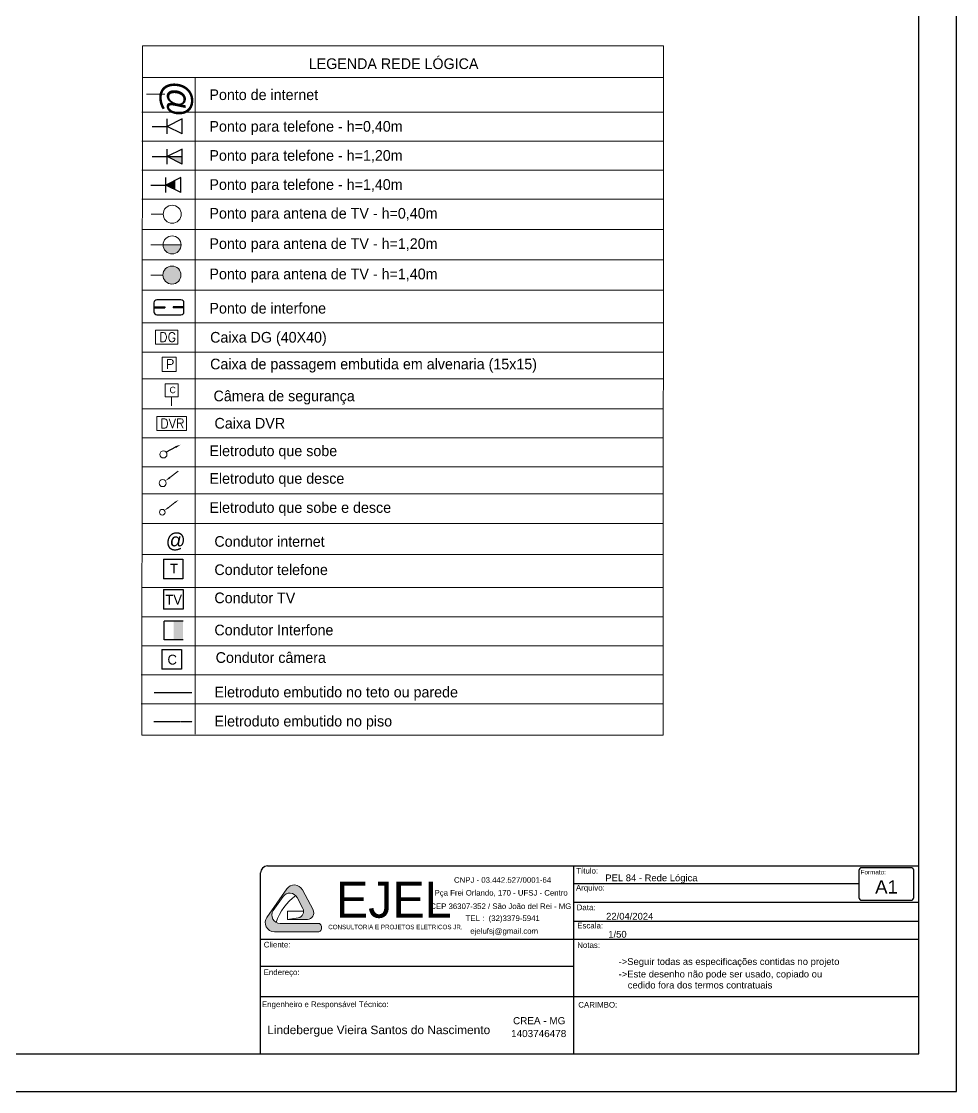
# Model space of a CAD drawing. Header units: millimetres. Extents: x 18652 to 51407, y 18252 to 30404.
# Drawn here: x 43413 to 44656, y 18252 to 19674 of the extents above; entities that cross this region are included whole.
import ezdxf

# ---------------------------------------------------------------- set-up
doc = ezdxf.new("R2010")
doc.units = ezdxf.units.MM
doc.linetypes.add('ACAD_ISO04W100', pattern=[30, 24, -3, 0, -3])
for name, color, linetype in [('BLOCOS-ELÉTRICOS', 22, 'Continuous'), ('Correções', 30, 'Continuous'), ('Rede Lógica', 6, 'Continuous'), ('VIEWPORT', 10, 'Continuous')]:
    doc.layers.add(name, color=color, linetype=linetype)
for name, color, linetype, lineweight in [('EJEL05130C', 130, 'Continuous', 30), ('EJEL0550C', 50, 'Continuous', 35), ('EJEL0580C', 80, 'Continuous', 9), ('EJEL0910C', 10, 'Continuous', 9), ('EJEL09210C', 210, 'Continuous', 9), ('EJEL25170C', 170, 'Continuous', 25), ('EJEL25170TP', 1, 'ACAD_ISO04W100', 25), ('EJELFORMATO', 170, 'Continuous', 25)]:
    doc.layers.add(name, color=color, linetype=linetype, lineweight=lineweight)
doc.styles.add('AGEONE', font='')
doc.styles.add('AR', font='arial.ttf')
doc.styles.add('PADRÃO', font='', dxfattribs={"height": 0.2})
doc.styles.add('SR80', font='SIMPLEX', dxfattribs={"height": 0.1})
doc.styles.get("Standard").update_dxf_attribs({"font": 'arial.ttf'})
doc.styles.get('AGEONE').set_extended_font_data('Ageone')
doc.styles.get('PADRÃO').set_extended_font_data('AvantGarde Bk BT')

# ---------------------------------------------------------------- blocks, each defined once
blk = doc.blocks.new('A$C10176D62')
at = {"layer": 'BLOCOS-ELÉTRICOS', "color": 1}
for p, q in [((5.337369657354429e-07, 0.08099985402077436), (0.1079014143547283, 0.08099985402077436)), ((5.337369657354429e-07, 0.06899985401832964), (0.1079014143547283, 0.06899985401832964)), ((0.1079014143547283, 0.08099985402077436), (0.1079014143547283, 0.06899985401832964)), ((0.3000005336889444, 0.08099985402077436), (0.1920996530720913, 0.08099985402077436)), ((0.1920996530720913, 0.08099985402077436), (0.1920996530720913, 0.06899985401832964)), ((0.3000005336889444, 0.06899985401832964), (0.1920996530720913, 0.06899985401832964))]:
    blk.add_line(p, q, dxfattribs=at)
at = {"layer": 'BLOCOS-ELÉTRICOS', "color": 3}
blk.add_lwpolyline([(5.337369657354429e-07, 0.02999985402857419, 0.414213562373095), (0.0300005337321636, -1.459702616557479e-07), (0.2700005336937465, -1.459702616557479e-07, 0.414213562373095), (0.3000005336889444, 0.02999985402857419), (0.3000005336889444, 0.1199998540141678, 0.414213562373095), (0.2700005336937465, 0.1499998540093657), (0.0300005337321636, 0.1499998540093657, 0.414213562373095), (5.337369657354429e-07, 0.1199998540141678)], format="xyb", close=True, dxfattribs=at)
blk = doc.blocks.new('A$C4247474B')
at = {"layer": 'EJEL0580C'}
for p, q in [((0, 0), (31.74178720138116, 0)), ((0, 0), (0, -31.74178720138048)), ((31.74178720138116, 0), (31.74178720138116, -31.74178720138048)), ((0, -31.74178720138048), (31.74178720138116, -31.74178720138048))]:
    blk.add_line(p, q, dxfattribs=at)
at = {"layer": 'EJEL0580C', "style": 'SR80'}
blk.add_text('P', height=21.16119146758717, rotation=270, dxfattribs=at).set_placement((5.517269947242312, -8.256829813860804))
blk = doc.blocks.new('A$C633F4938')
at = {"layer": 'EJEL0580C', "linetype": 'ByBlock', "lineweight": -2}
blk.add_line((10.46757303155027, 8.121556295710661), (22.76982948584555, 17.49697456151466), dxfattribs=at)
at = {"layer": 'EJEL0580C'}
blk.add_circle((0, 0), 5.127473961225903, dxfattribs=at)
for points in [[(21.91472536581568, 18.61902691994896), (29.50548531655295, 22.34642918603481), (23.62493360638655, 16.37492220244008)], [(11.32267715209127, 6.999503936571955), (3.731917201355827, 3.272101671190512), (9.612468911522228, 9.243608654080845)]]:
    blk.add_solid(points, dxfattribs=at)
blk = doc.blocks.new('A$C1F842686')
at = {"layer": 'EJEL0580C', "linetype": 'ByBlock', "lineweight": -2}
blk.add_line((10.46757303171216, 8.12155629626227), (22.76982948520163, 17.49697456180297), dxfattribs=at)
at = {"layer": 'EJEL0580C'}
blk.add_circle((0, 0), 5.127473961225903, dxfattribs=at)
blk.add_solid([(11.32267715189482, 6.999503937317968), (3.731917200928365, 3.272101671285554), (9.612468911527685, 9.243608655206572)], dxfattribs=at)
blk = doc.blocks.new('Eletroduto que sober')
at = {"layer": 'EJEL09210C', "linetype": 'ByBlock', "lineweight": -2}
blk.add_line((37626.68691357856, 7030.999779895852), (37626.57760281493, 7030.941790485002), dxfattribs=at)
at = {"layer": 'EJEL09210C'}
blk.add_circle((37626.54666715581, 7030.914853367398), 0.04101979168980722, dxfattribs=at)
blk.add_solid([(37626.68162453621, 7031.00974980671), (37626.7463934104, 7031.029290417036), (37626.69220262089, 7030.989809984994)], dxfattribs=at)
blk = doc.blocks.new('1564')
at = {"layer": 'Rede Lógica'}
for p, q in [((17382.08324300511, 9489.483510474707), (17382.08324300511, 9504.392374655996)), ((17382.08324300511, 9504.392374655996), (17389.53767509571, 9504.392374655996)), ((17389.53717780107, 9504.392176201833), (17396.99160989167, 9504.392176201833)), ((17396.99111259709, 9489.483113566377), (17396.99111259709, 9504.391977747673)), ((17396.99210718684, 9489.483510474707), (17382.08324300511, 9489.483510474707))]:
    blk.add_line(p, q, dxfattribs=at)
at = {"layer": 'Rede Lógica', "color": 6, "style": 'PADRÃO'}
blk.add_text('T', height=7.387438051979029, rotation=180, dxfattribs=at).set_placement((17391.93899762116, 9500.386803260324))
blk = doc.blocks.new('hrneh')
at = {"layer": 'Rede Lógica'}
for p, q in [((17296.56153137323, 9543.938275723256), (17296.56153137323, 9563.816761298305)), ((17296.56153137323, 9563.816761298305), (17306.50077416066, 9563.816761298305)), ((17306.5001111012, 9563.816496692754), (17316.43935388869, 9563.816496692754)), ((17316.43869082922, 9543.937746512145), (17316.43869082922, 9563.816232087212)), ((17316.44001694887, 9543.938275723256), (17296.56153137323, 9543.938275723256))]:
    blk.add_line(p, q, dxfattribs=at)
at = {"layer": 'Rede Lógica', "color": 6, "style": 'PADRÃO'}
blk.add_text('TV', height=9.849917402638706, rotation=180, dxfattribs=at).set_placement((17314.58736156709, 9559.076179925562))
blk = doc.blocks.new('A$C3A6E1F38')
at = {"layer": 'BLOCOS-ELÉTRICOS', "color": 3}
for p, q in [((0.2999995917652996, 0.149999869225752), (0.1499995917652086, 0.0749998692257634)), ((0.1499995917652086, -1.307742252265598e-07), (0.1499995917652086, 0.149999869225752)), ((0.2999995917652996, -1.307742252265598e-07), (0.2999995917652996, 0.149999869225752)), ((-4.082346549694194e-07, 0.0749998692257634), (0.1499995917652086, 0.0749998692257634)), ((0.2999995917652996, -1.307742252265598e-07), (0.1499995917652086, 0.0749998692257634))]:
    blk.add_line(p, q, dxfattribs=at)
blk = doc.blocks.new('A$C04E14035')
at = {"layer": 'BLOCOS-ELÉTRICOS'}
blk.add_hatch(color=3, dxfattribs=at).paths.add_polyline_path([(0.1500001203085048, 0.0749998692257634), (0.3000001203083684, -1.307742252265598e-07), (0.3000001203083684, 0.0749998692257634)])
at = {"layer": 'BLOCOS-ELÉTRICOS', "color": 3}
for p, q in [((0.3000001203083684, 0.149999869225752), (0.1500001203085048, 0.0749998692257634)), ((0.1500001203085048, -1.307742252265598e-07), (0.1500001203085048, 0.149999869225752)), ((0.3000001203083684, -1.307742252265598e-07), (0.3000001203083684, 0.149999869225752)), ((1.203084138978738e-07, 0.0749998692257634), (0.1500001203085048, 0.0749998692257634)), ((0.3000001203083684, -1.307742252265598e-07), (0.1500001203085048, 0.0749998692257634)), ((0.1500001203085048, 0.0749998692257634), (0.3000001203083684, 0.0749998692257634))]:
    blk.add_line(p, q, dxfattribs=at)
blk = doc.blocks.new('A$C67842C11')
at = {"layer": 'BLOCOS-ELÉTRICOS'}
h = blk.add_hatch(color=3, dxfattribs=at)
h.dxf.hatch_style = 1
h.paths.add_polyline_path([(0.2384574222066931, 0.1192286139492751), (0.1499999379907422, 0.0749998718412428), (0.2384574222066931, 0.0307711297332105)])
at = {"layer": 'BLOCOS-ELÉTRICOS', "color": 3}
for p, q in [((0.2999999379906058, 0.1499998718412314), (0.1499999379907422, 0.0749998718412428)), ((0.1499999379907422, -1.281587458379363e-07), (0.1499999379907422, 0.1499998718412314)), ((0.2384574222066931, 0.0307711297332105), (0.2384574222066931, 0.1192286139492751)), ((0.2999999379906058, -1.281587458379363e-07), (0.2999999379906058, 0.1499998718412314)), ((-6.200934876687825e-08, 0.0749998718412428), (0.1499999379907422, 0.0749998718412428)), ((0.2999999379906058, -1.281587458379363e-07), (0.1499999379907422, 0.0749998718412428))]:
    blk.add_line(p, q, dxfattribs=at)
blk = doc.blocks.new('A$C7b1e8a3d')
at = {"layer": 'Rede Lógica'}
h = blk.add_hatch(color=6, dxfattribs=at)
h.dxf.hatch_style = 1
h.paths.add_polyline_path([(0.2819636274289223, 0.2819629801369956), (0.1409820468761609, 0.2819629801369956), (0.1409820468761609, -1.809648892958649e-07), (0.2819636274289223, -1.809648892958649e-07)])
h = blk.add_hatch(color=6, dxfattribs=at)
h.dxf.hatch_style = 1
h.paths.add_polyline_path([(0.1409820468761609, 0.2819629801369956), (0.1409820468761609, -1.809648892958649e-07), (0.2819636274289223, -1.809648892958649e-07), (0.2819636274289223, 0.2819629801369956)])
at = {"layer": 'Rede Lógica', "color": 6}
for p, q in [((0.2819636274289223, 0.2819629801369956, 0.07911878546182544), (4.663379513658583e-07, 0.2819629801369956, 0.07911878546182544)), ((4.663379513658583e-07, -1.809648892958649e-07, 0.07911878546182544), (4.663379513658583e-07, 0.2819629801369956, 0.07911878546182544)), ((0.2819636274289223, 0.2819629801369956, 0.07911878546182544), (4.663379513658583e-07, 0.2819629801369956, 0.07911878546182544)), ((0.2819636274289223, -1.809648892958649e-07, 0.07911878546182544), (4.663379513658583e-07, -1.809648892958649e-07, 0.07911878546182544)), ((0.2819636274289223, -1.809648892958649e-07, 0.07911878546182544), (4.663379513658583e-07, -1.809648892958649e-07, 0.07911878546182544))]:
    blk.add_line(p, q, dxfattribs=at)
blk = doc.blocks.new('A$Ce3462856')
at = {"layer": 'EJEL0580C'}
blk.add_line((0.1061181676941487, 0.273730026485282), (0.1061181676941487, -3.029999788850546e-07), dxfattribs=at)
at = {"layer": 'EJEL0580C', "style": 'PADRÃO'}
blk.add_text('@', height=0.4084221573923869, dxfattribs=at).set_placement((-0.09949864006466669, 0.2737482068769168))
blk = doc.blocks.new('cc')
at = {"layer": 'Rede Lógica'}
for p, q in [((37491.18257763951, 6894.683693618595), (37491.37915495532, 6894.683693618595)), ((37491.18259075343, 6894.683698851935), (37491.18259075343, 6894.487121536129)), ((37491.37915495532, 6894.683693618595), (37491.37915495532, 6894.487116302789)), ((37491.28087941133, 6894.487121536129), (37491.18259075343, 6894.487121536129)), ((37491.37915495532, 6894.487116302789), (37491.23173508238, 6894.487121536129))]:
    blk.add_line(p, q, dxfattribs=at)
at = {"layer": 'Rede Lógica', "color": 6, "style": 'PADRÃO'}
blk.add_text('C', height=0.09740532379146453, dxfattribs=at).set_placement((37491.23967596185, 6894.533492698138))
blk = doc.blocks.new('33')
at = {"layer": 'EJEL0580C'}
blk.add_line((3412.338959906845, 1857.373404136381), (3411.966592872083, 1857.373404136381), dxfattribs=at)
at = {"layer": 'EJEL0580C', "extrusion": (0, 0, -1)}
blk.add_ellipse((3412.61442928824, 1857.373404136381), major_axis=(0.1947862675971516, 0.1947862675971516), ratio=0.9999999999856052, start_param=3.926990816994439, end_param=10.21017612417403, dxfattribs=at)
blk = doc.blocks.new('34')
at = {"layer": 'EJEL0580C'}
h = blk.add_hatch(color=256, dxfattribs=at)
h.dxf.hatch_style = 1
edge = h.paths.add_edge_path()
edge.add_ellipse((3412.610868446837, 1856.434541022526), major_axis=(0.1947862675971516, -0.1947862675971517), ratio=0.9999999999856054, start_angle=225.0000000004124, end_angle=405.0000000004125)
edge.add_line((3412.886337828235, 1856.434541022526), (3412.33539906544, 1856.434541022526))
blk.add_line((3412.886337828237, 1856.434541022526), (3411.96303203068, 1856.434541022526), dxfattribs=at)
blk.add_ellipse((3412.610868446837, 1856.434541022526), major_axis=(0.1947862675971515, -0.1947862675971516), ratio=0.9999999999856052, start_param=3.926990816994439, end_param=10.21017612417403, dxfattribs=at)
blk = doc.blocks.new('35')
at = {"layer": 'EJEL0580C'}
h = blk.add_hatch(color=256, dxfattribs=at)
h.dxf.hatch_style = 1
edge = h.paths.add_edge_path()
edge.add_ellipse((3412.608467912846, 1855.511752000594), major_axis=(0.1947862675971517, 0.1947862675971517), ratio=0.9999999999856054, start_angle=0, end_angle=360, ccw=False)
blk.add_line((3412.332998531451, 1855.511752000594), (3411.960631496689, 1855.511752000594), dxfattribs=at)
at = {"layer": 'EJEL0580C', "extrusion": (0, 0, -1)}
blk.add_ellipse((3412.608467912846, 1855.511752000594), major_axis=(0.1947862675971516, 0.1947862675971516), ratio=0.9999999999856052, start_param=3.926990816994439, end_param=10.21017612417403, dxfattribs=at)
blk = doc.blocks.new('36')
at = {"layer": 'EJEL0580C'}
for p, q in [((3412.247051046796, 1844.067716327302, -0.3228859687352917), (3412.645864069496, 1844.067716327302, -0.3228859687352917)), ((3412.247077652128, 1844.067726944627, -0.3228859687352917), (3412.247077652128, 1843.66891392193, -0.3228859687352917)), ((3412.645864069496, 1844.067716327302, -0.3228859687352917), (3412.645864069496, 1843.668903304609, -0.3228859687352917)), ((3412.446470860812, 1843.668908613271, -0.3228859687352917), (3412.247064349487, 1843.668908613271, -0.3228859687352917)), ((3412.645864069496, 1843.668908613271, -0.3228859687352917), (3412.440653825111, 1843.668908613271, -0.3228859687352917)), ((3412.440653825111, 1843.668903304521, -0.3228859687352917), (3412.440653825111, 1843.393162356487, -0.3228859687352917))]:
    blk.add_line(p, q, dxfattribs=at)
at = {"layer": 'EJEL0580C', "style": 'PADRÃO'}
blk.add_text('C', height=0.1976144167431006, dxfattribs=at).set_placement((3412.382222034676, 1843.776052582821, -0.3228859687352917))
blk = doc.blocks.new('37')
at = {"layer": 'EJEL0580C'}
for p, q in [((3411.988282558514, 1842.650252193637), (3411.988282558514, 1843.081578599752)), ((3411.988282558514, 1843.081578599752), (3412.904293146521, 1843.081578599752)), ((3412.904293146521, 1842.650252193637), (3412.904293146521, 1843.081578599752)), ((3411.988282558514, 1842.650252193637), (3412.904293146521, 1842.650252193637))]:
    blk.add_line(p, q, dxfattribs=at)
at = {"layer": 'EJEL0580C', "style": 'SR80'}
blk.add_text('DVR', height=0.2875509374076162, dxfattribs=at).set_placement((3412.100481304811, 1842.72522416049))

msp = doc.modelspace()

# ---------------------------------------------------------------- hatches: boundary and pattern name
at = {"layer": 'EJEL0910C'}
h = msp.add_hatch(color=256, dxfattribs=at)
h.dxf.hatch_style = 1
edge = h.paths.add_edge_path()
edge.add_arc((43780.02623499627, 18491.44801274936), 8.522312406961811, -81.42301880512713, 28.01405766303168, ccw=False)
edge.add_line((43781.29723643034, 18483.02101066579), (43766.92374487278, 18480.85313077192))
edge.add_line((43766.92374487279, 18480.85313077192), (43793.54037483691, 18480.85313077193))
edge.add_arc((43793.54037483688, 18489.3754431789), 8.522312406961884, 270, 388.0140576630249)
edge.add_line((43801.06414818447, 18493.37827260022), (43786.81213973979, 18520.16654409471))
edge.add_arc((43776.06389210044, 18514.44821634993), 12.17473200994444, 28.01405766304973, 145.1095997923744)
edge.add_line((43766.07759585159, 18521.41226594368), (43739.68562019125, 18483.56674460028))
edge.add_arc((43749.6719164401, 18476.60269500654), 12.17473200994433, 145.1095997923639, 269.9862535993906)
edge.add_line((43749.66899547901, 18464.427963347), (43808.55671984944, 18464.41383500678))
edge.add_ellipse((43808.55813882896, 18469.9109970867), major_axis=(0.001418979510487455, 5.497162079938893), ratio=0.7056061408771386, start_angle=180, end_angle=360.0417428966182)
edge.add_line((43808.55673188198, 18475.40815843719), (43757.21658529881, 18475.39606330382))
edge.add_arc((43757.21375690773, 18486.35332174772), 10.95725880895053, 145.1095997924006, 270.01478972746276, ccw=False)
edge.add_line((43748.22609028377, 18492.62096638209), (43761.13931595124, 18511.1382522382))
edge.add_arc((43770.12698257517, 18504.87060760384), 10.95725880894988, 28.01405766304339, 145.1095997923957, ccw=False)
edge.add_line((43779.80040545063, 18510.01710257414), (43787.55000834383, 18495.4508421707))

# ---------------------------------------------------------------- linework, layer by layer
at = {"layer": 'EJEL0580C'}
for p, q in [((43591.58755129794, 19244.89805075909), (43591.58755129794, 19263.62087941059)), ((43591.58755129794, 19263.62087941059), (43621.13505955007, 19263.62087941059)), ((43621.13505955007, 19244.89805075909), (43621.13505955007, 19263.62087941059)), ((43591.58755129794, 19244.89805075909), (43621.13505955007, 19244.89805075909))]:
    msp.add_line(p, q, dxfattribs=at)
at = {"layer": 'EJEL0910C'}
for p, q in [((43573.38207625032, 18725.56582320431), (43574.26031568367, 19641.59958428959)), ((43574.26031568367, 19641.59958428959), (44266.82559458101, 19641.59958428959)), ((44266.54236479981, 18725.56582320431), (44266.82559458101, 19641.59958428959)), ((43574.26031568367, 19599.29182195803), (44266.82559458101, 19599.29182195826)), ((43644.42779727327, 19599.29182195803), (43644.42779727327, 18726.74428946791)), ((43573.31918721726, 19553.54720833818), (44266.82559458101, 19553.54720833818)), ((43573.31918721726, 19514.91074275731), (44266.82559458101, 19514.91074275731)), ((43573.31918721726, 19476.27427717656), (44266.82559458101, 19476.27427717656)), ((43573.31918721726, 19437.63781159592), (44266.82559458101, 19437.63781159592)), ((43573.31918721726, 19397.34597920526), (44266.82559458101, 19397.34597920526)), ((43573.31918721726, 19357.05414681483), (44266.82559458101, 19357.05414681483)), ((43573.31918721726, 19316.7623144244), (44266.82559458101, 19316.7623144244)), ((43573.31918721726, 19273.3125941619), (44266.82559458101, 19273.3125941619)), ((43574.26031568367, 19234.6761285802), (44266.82559458101, 19234.67612858044)), ((43574.26031568367, 19199.18967220263), (44266.82559458101, 19199.18967220275)), ((43573.31918721632, 19159.38060167124), (44266.82559458005, 19159.38060167088)), ((43573.31918721632, 19120.74413609037), (44266.82559458005, 19120.74413609037)), ((43573.31918721632, 19082.1076705095), (44266.82559458005, 19082.1076705095)), ((43573.31918721726, 19046.26440483891), (44266.82559458101, 19046.26440483891)), ((43574.26031568367, 19006.83006207594), (44266.82559458101, 19006.83006207594)), ((43574.26031568367, 18965.5111165184), (44266.82559458101, 18965.5111165184)), ((43574.26031568367, 18921.6131471359), (44266.82559458101, 18921.6131471359)), ((43573.31918721726, 18883.00444884107), (44266.82559458101, 18883.00444884107)), ((43573.38207625198, 18844.36798326116), (44266.82559458101, 18844.36798326116)), ((43572.44094778439, 18805.75928496645), (44265.94735514765, 18805.75928496645)), ((43572.50383681862, 18767.12281938653), (44265.94735514765, 18767.12281938653)), ((43573.38207625032, 18725.56582320431), (44266.54236479981, 18725.56582320431)), ((43739.68562019125, 18483.56674460028), (43766.07759585156, 18521.41226594368)), ((43786.81213973981, 18520.16654409471), (43801.06414818447, 18493.37827260022)), ((43748.2260902838, 18492.62096638209), (43761.13931595124, 18511.1382522382)), ((43779.8004054506, 18510.01710257414), (43787.55000834379, 18495.45084217071)), ((43788.54083961382, 18491.81038958087), (43766.92374487279, 18491.81038958087)), ((43766.92374487279, 18480.85313077192), (43766.92374487279, 18491.81038958087)), ((43808.55673188198, 18475.40815843719), (43757.21658529906, 18475.39606330382)), ((43766.92374487279, 18480.85313077192), (43781.29723643034, 18483.02101066579)), ((43793.54037483688, 18480.85313077192), (43766.92374487279, 18480.85313077192)), ((43793.54037483688, 18480.85313077192), (43766.92374487279, 18480.85313077192)), ((43808.5567198495, 18464.41383500677), (43749.66899547901, 18464.427963347))]:
    msp.add_line(p, q, dxfattribs=at)
for centre, radius, start, end in [((43770.12698257517, 18504.87060760384), 10.95725880895034, 28.01405766319019, 145.1095997924884), ((43776.06389210044, 18514.44821634993), 12.17473200994482, 28.01405766319019, 145.1095997924884), ((43821.34281702555, 18453.082795058), 73.4833947464707, 126.1074537238025, 161.1486609979312), ((43757.21375690773, 18486.35332174772), 10.95725880895034, 145.1095997924884, 270.0147897286474), ((43780.02623499627, 18491.44801274936), 8.522312406961372, 278.5769811947734, 28.01405766319019), ((43793.54037483688, 18489.3754431789), 8.522312406961372, 270, 28.01405766319019), ((43749.6719164401, 18476.60269500654), 12.17473200994482, 145.1095997924884, 269.9862535994559)]:
    msp.add_arc(centre, radius, start, end, dxfattribs=at)
msp.add_ellipse((43808.55813882878, 18469.91099708734), major_axis=(0.001418979510487455, 5.497162079938893), ratio=0.7056061408771386, start_param=3.141592653589793, end_param=6.283913858164894, dxfattribs=at)
at = {"layer": 'EJEL25170C'}
msp.add_line((43590.01198250913, 18782.44833310456), (43640.00699240793, 18782.44833310456), dxfattribs=at)
at = {"layer": 'EJEL25170TP', "ltscale": 0.01}
msp.add_line((43589.64437224758, 18743.93917176383), (43640.37460266876, 18743.93917176383), dxfattribs=at)
at = {"layer": 'EJELFORMATO'}
for p, q in [((43731.29680280946, 18301.84132816532), (43731.29680280946, 18542.50189535553)), ((43740.63623561925, 18551.84132816532), (44606.29680280946, 18551.84132816532)), ((44147.2630271496, 18551.75369872581), (44147.2630271496, 18301.84132816532)), ((44526.49353929222, 18545.66525187681), (44526.49353929202, 18509.95848065779)), ((44595.61684391982, 18549.43578796713), (44530.26407538212, 18549.43578796713)), ((44599.38738000891, 18509.95848065779), (44599.38738000891, 18546.34351616506)), ((44147.38388269479, 18528.56125440306), (44526.49353929213, 18528.56125440303)), ((44147.38388269479, 18503.56125440306), (44606.29680280946, 18503.56125440306)), ((44530.26407538212, 18506.18794456747), (44595.61684391982, 18506.18794456747)), ((44147.29212705512, 18478.56125440306), (44606.29680280946, 18478.56125440306)), ((44606.1917871839, 18453.97644869654), (43731.29680280946, 18453.97644869654)), ((43731.29680280946, 18418.65468582077), (44147.28861081655, 18418.65468582077)), ((43731.29680280946, 18378.56125440306), (44606.16071697226, 18378.56125440306))]:
    msp.add_line(p, q, dxfattribs=at)
at = {"layer": 'EJELFORMATO', "color": 7}
msp.add_lwpolyline([(40451.29680280946, 18252.03906181687), (44656.29680280946, 18252.03906181687), (44656.29680280946, 21222.03906181686), (40451.29680280946, 21222.03906181686)], close=True, dxfattribs=at)
at = {"layer": 'EJELFORMATO'}
msp.add_lwpolyline([(44606.29680280946, 18302.03906181687), (44606.29680280946, 21172.03906181686), (40576.29680280946, 21172.03906181686), (40576.29680280946, 18302.03906181687)], close=True, dxfattribs=at)
for centre, radius, start, end in [((43740.63623561925, 18542.50189535553), 9.33943280980202, 90, 180), ((44530.26407538212, 18545.66525187681), 3.770536090141248, 90, 180), ((44595.58504626327, 18545.55209383261), 3.88382430362939, 11.75773836391619, 89.53090260249017), ((44530.26407538212, 18509.95848065779), 3.770536090141248, 180, 270), ((44595.61684391982, 18509.95848065779), 3.770536090141248, 270, 0)]:
    msp.add_arc(centre, radius, start, end, dxfattribs=at)

# ---------------------------------------------------------------- block references
at = {"xscale": 43.40756416962147, "yscale": 43.40756416962147, "zscale": 43.40756416962147}
for name, p in [('33', (-104519.4816637179, -61206.28716476818)), ('34', (-104519.4816637179, -61206.28716476818)), ('35', (-104519.4816637179, -61206.28716476818)), ('36', (-104512.8751042709, -60853.88808143944)), ('37', (-104512.8751042709, -60854.7555927701))]:
    msp.add_blockref(name, p, dxfattribs=at)
at = {"layer": 'BLOCOS-ELÉTRICOS', "xscale": 132.8606094513745, "yscale": 132.8606094513745, "zscale": 132.8606094513745}
for name, p in [('A$C3A6E1F38', (43587.38884988028, 19524.52303915539)), ('A$C04E14035', (43587.06720192326, 19484.41577804261)), ('A$C67842C11', (43585.57204623129, 19446.56328046756)), ('A$C10176D62', (43589.59922358203, 19284.05959607312))]:
    msp.add_blockref(name, p, dxfattribs=at)
at = {"layer": 'Correções', "xscale": 113.8994732398178, "yscale": 113.8994732398178, "zscale": 113.8994732398178}
msp.add_blockref('Eletroduto que sober', (-4242041.594906943, -781718.9362340088), dxfattribs=at)
at = {"layer": 'EJEL05130C', "xscale": 88.57373963424966, "yscale": 88.57373963424966, "zscale": 88.57373963424966, "rotation": 270.050597374601}
msp.add_blockref('A$Ce3462856', (43579.58568337112, 19586.43656056168), dxfattribs=at)
at = {"layer": 'EJEL05130C', "xscale": 88.57373963424969, "yscale": 88.57373963424969, "zscale": 88.57373963424969}
msp.add_blockref('A$C7b1e8a3d', (43603.23813381673, 18852.24562286687, -7.007846703673784), dxfattribs=at)
at = {"layer": 'EJEL0580C', "xscale": 0.58984796705207, "yscale": 0.58984796705207, "zscale": 0.58984796705207, "rotation": 90}
msp.add_blockref('A$C4247474B', (43600.44500115534, 19208.92882924855), dxfattribs=at)
at = {"layer": 'EJEL0580C'}
for name, p, xscale, yscale, zscale in [('A$C1F842686', (43601.21155278746, 19060.47748077195), 0.9111957859185427, 0.9111957859185427, 0.9111957859185427), ('A$C633F4938', (43600.68508216959, 19021.78648282961), 0.7373099588150875, 0.7373099588150875, 0.7373099588150875)]:
    msp.add_blockref(name, p, dxfattribs=dict(at, xscale=xscale, yscale=yscale, zscale=zscale))
at = {"layer": 'EJEL25170TP', "xscale": 134.4317765262474, "yscale": 134.4317765262474, "zscale": 134.4317765262474}
msp.add_blockref('cc', (-4996406.423223156, -908025.003138496), dxfattribs=at)
at = {"layer": 'VIEWPORT'}
for name, p, xscale, yscale, zscale, rotation in [('1564', (73903.03304632423, 35487.54252995019), 1.741732468400293, 1.741732468400293, 1.741732468400293, 180), ('hrneh', (66353.57090982636, 31458.3545600745), 1.313851695779254, 1.313851695779254, 1.313851695779254, 179.9999999999999)]:
    msp.add_blockref(name, p, dxfattribs=dict(at, xscale=xscale, yscale=yscale, zscale=zscale, rotation=rotation))

# ---------------------------------------------------------------- texts
at = {"layer": 'EJEL0550C', "style": 'PADRÃO'}
for s, p in [('LEGENDA REDE LÓGICA ', (43795.27506249079, 19610.62027277436)), ('Ponto de internet', (43663.30337342308, 19569.41560488886)), ('Ponto para telefone - h=0,40m', (43663.30337342308, 19527.37084328736)), ('Ponto para telefone - h=1,20m', (43663.30337342308, 19488.73437770661)), ('Ponto para telefone - h=1,40m', (43663.30337342308, 19450.09791212574)), ('Ponto para antena de TV - h=0,40m', (43663.30337342308, 19411.8528402501)), ('Ponto para antena de TV - h=1,20m', (43663.30337342308, 19371.56100785967)), ('Ponto para antena de TV - h=1,40m', (43663.30337342308, 19331.26917546912)), ('Ponto de interfone', (43663.30337342308, 19285.77269469112)), ('Caixa DG (40X40)', (43664.24450189044, 19247.13622910942)), ('Caixa de passagem embutida em alvenaria (15x15)', (43664.24450189044, 19211.62306767222)), ('Câmera de segurança', (43668.78829302662, 19169.19238587952)), ('Caixa DVR', (43670.0650408378, 19132.93009719512)), ('Eletroduto que sobe', (43663.30337342236, 19096.29199841576)), ('Eletroduto que desce', (43663.30337342236, 19059.61657260651)), ('Eletroduto que sobe e desce', (43663.30337342236, 19020.98010702576)), ('Condutor internet', (43669.90993286943, 18975.89865004054)), ('Condutor telefone', (43669.90993286943, 18938.3147850948)), ('Condutor TV', (43669.90993286943, 18900.91102735201)), ('Condutor Interfone', (43669.90993286943, 18858.21659212569)), ('Condutor câmera', (43671.5637805052, 18821.64476741909)), ('Eletroduto embutido no teto ou parede', (43669.90993286943, 18775.78115720272)), ('Eletroduto embutido no piso', (43669.90993286943, 18737.14469162196))]:
    msp.add_text(s, height=14.18396109949534, dxfattribs=at).set_placement(p)
at = {"layer": 'EJEL0550C'}
for s, height, p in [('Título:', 7.5, (44150.74958745739, 18541.72982473644)), ('Formato:', 6, (44528.76211266901, 18540.61716065498)), ('Arquivo:', 7.5, (44150.37069044006, 18519.04087021179)), ('Data:', 7.5, (44151.41184899776, 18493.06992142698)), ('Escala:', 7.5, (44152.09366357949, 18468.82070490463)), ('Cliente:', 7.5, (43735.47892641142, 18443.53173899179)), ('Notas:', 7.5, (44152.0777279771, 18442.97420834692)), ('Endereço:', 7.5, (43735.39090631402, 18406.88450008888)), ('Engenheiro e Responsável Técnico:', 7.5, (43733.13690092013, 18364.2621178783)), ('CARIMBO:', 7.5, (44153.50781262323, 18363.67589080254))]:
    msp.add_text(s, height=height, dxfattribs=at).set_placement(p)
at = {"layer": 'EJEL0580C', "style": 'SR80'}
msp.add_text('DG', height=12.48188576755591, dxfattribs=at).set_placement((43596.45782557798, 19248.15240122088))
at = {"layer": 'EJEL0910C'}
for s, height, style, p in [('EJEL', 48.04040216262665, 'AGEONE', (43831.50227169058, 18483.04304834416)), ('CNPJ - 03.442.527/0001-64', 7.425507176296378, 'AR', (43988.31556122168, 18529.47918346306)), ('A1', 17.63410218702097, 'AR', (44548.06727342255, 18515.18927784325)), ('Pça Frei Orlando, 170 - UFSJ - Centro', 7.425507176296378, 'AR', (43962.51647561084, 18512.46612875897)), ('CEP 36307-352 / São João del Rei - MG', 7.425507176296378, 'AR', (43956.86735670199, 18494.5664564365)), ('TEL :  (32)3379-5941', 7.425507176296378, 'AR', (44003.83358679214, 18478.62257553203)), ('CONSULTORIA E PROJETOS ELETRICOS JR.', 6.000000000000001, 'AGEONE', (43821.16107018286, 18467.74640842923)), ('ejelufsj@gmail.com', 7.425507176296378, 'AR', (44009.97869334149, 18461.6739190903))]:
    msp.add_text(s, height=height, dxfattribs=dict(at, style=style)).set_placement(p)
for s, height, p in [('PEL 84 - Rede Lógica', 8.965787222641666, (44189.45617243578, 18531.54323102883)), ('22/04/2024', 8.965787222641666, (44190.54726845963, 18480.53824906427)), ('1/50', 8.965787222641666, (44193.39734501738, 18456.60545977741)), ('->Seguir todas as especificações contidas no projeto', 8.965787222641666, (44207.13521429279, 18420.30702270493)), ('->Este desenho não pode ser usado, copiado ou', 8.965787222641666, (44207.13521429279, 18403.70536606578)), ('    cedido fora dos termos contratuais', 8.965787222641666, (44205.33630169628, 18389.04138264948)), ('CREA - MG', 9.43869607374177, (44066.7481599551, 18341.53038322509)), ('Lindebergue Vieira Santos do Nascimento', 11.32643528849012, (43740.07829183221, 18328.37495183056)), ('1403746478', 9.43869607374177, (44064.22978134626, 18324.44428089834))]:
    msp.add_text(s, height=height, dxfattribs=at).set_placement(p)
at = {"layer": 'Rede Lógica', "color": 6, "style": 'PADRÃO'}
msp.add_text('@', height=19.49350569891247, dxfattribs=at).set_placement((43605.28601464315, 18974.73279689205))

doc.saveas('drawing.dxf')
